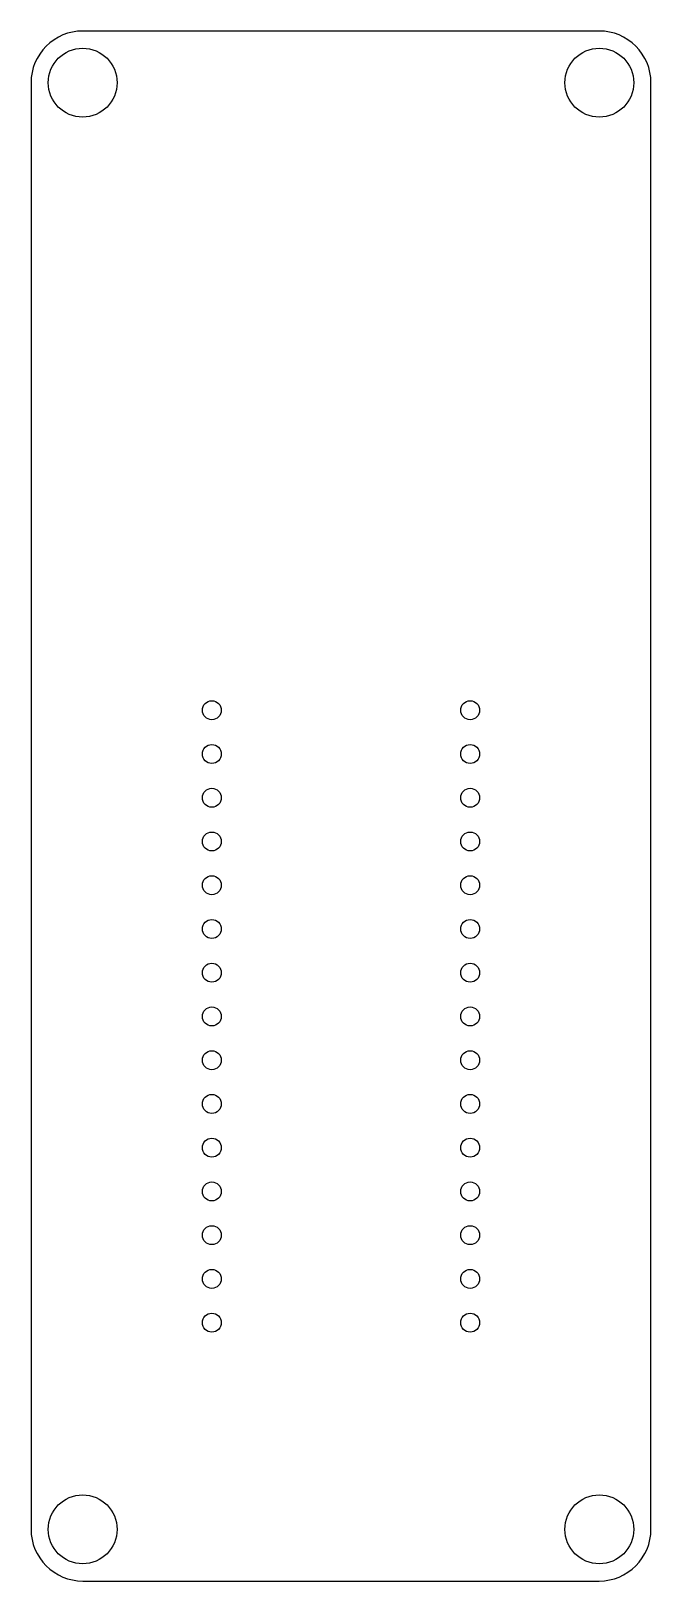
# Model space of a CAD drawing. Header units: millimetres. Extents: x -18 to 18, y -45 to 45.
import ezdxf

# ---------------------------------------------------------------- set-up
doc = ezdxf.new("R2010")
doc.units = ezdxf.units.MM
doc.layers.get('0').update_dxf_attribs({"linetype": 'CONTINUOUS'})

msp = doc.modelspace()

# ---------------------------------------------------------------- linework, layer by layer
for points in [[(15, -45, 0.414214), (18, -42), (18, 42, 0.414214), (15, 45), (-15, 45, 0.414214), (-18, 42), (-18, -42, 0.414214), (-15, -45)], [(-15, -45), (15, -45, 0.414214), (18, -42), (18, 42, 0.414214), (15, 45), (-15, 45, 0.414214), (-18, 42), (-18, -42, 0.414214)]]:
    msp.add_lwpolyline(points, format="xyb", close=True)
for centre, radius in [((-15, 42), 2), ((15, 42), 2), ((-7.5, 5.56), 0.55), ((7.5, 5.56), 0.55), ((-7.5, 3.02), 0.55), ((7.5, 3.02), 0.55), ((-7.5, 0.48), 0.55), ((7.5, 0.48), 0.55), ((-7.5, -2.06), 0.55), ((7.5, -2.06), 0.55), ((-7.5, -4.6), 0.55), ((7.5, -4.6), 0.55), ((-7.5, -7.14), 0.55), ((7.5, -7.14), 0.55), ((-7.5, -9.68), 0.55), ((7.5, -9.68), 0.55), ((-7.5, -12.22), 0.55), ((7.5, -12.22), 0.55), ((-7.5, -14.76), 0.55), ((7.5, -14.76), 0.55), ((-7.5, -17.3), 0.55), ((7.5, -17.3), 0.55), ((-7.5, -19.84), 0.55), ((7.5, -19.84), 0.55), ((-7.5, -22.38), 0.55), ((7.5, -22.38), 0.55), ((-7.5, -24.92), 0.55), ((7.5, -24.92), 0.55), ((-7.5, -27.46), 0.55), ((7.5, -27.46), 0.55), ((-7.5, -30), 0.55), ((7.5, -30), 0.55), ((-15, -42), 2), ((15, -42), 2)]:
    msp.add_circle(centre, radius)

doc.saveas('drawing.dxf')
